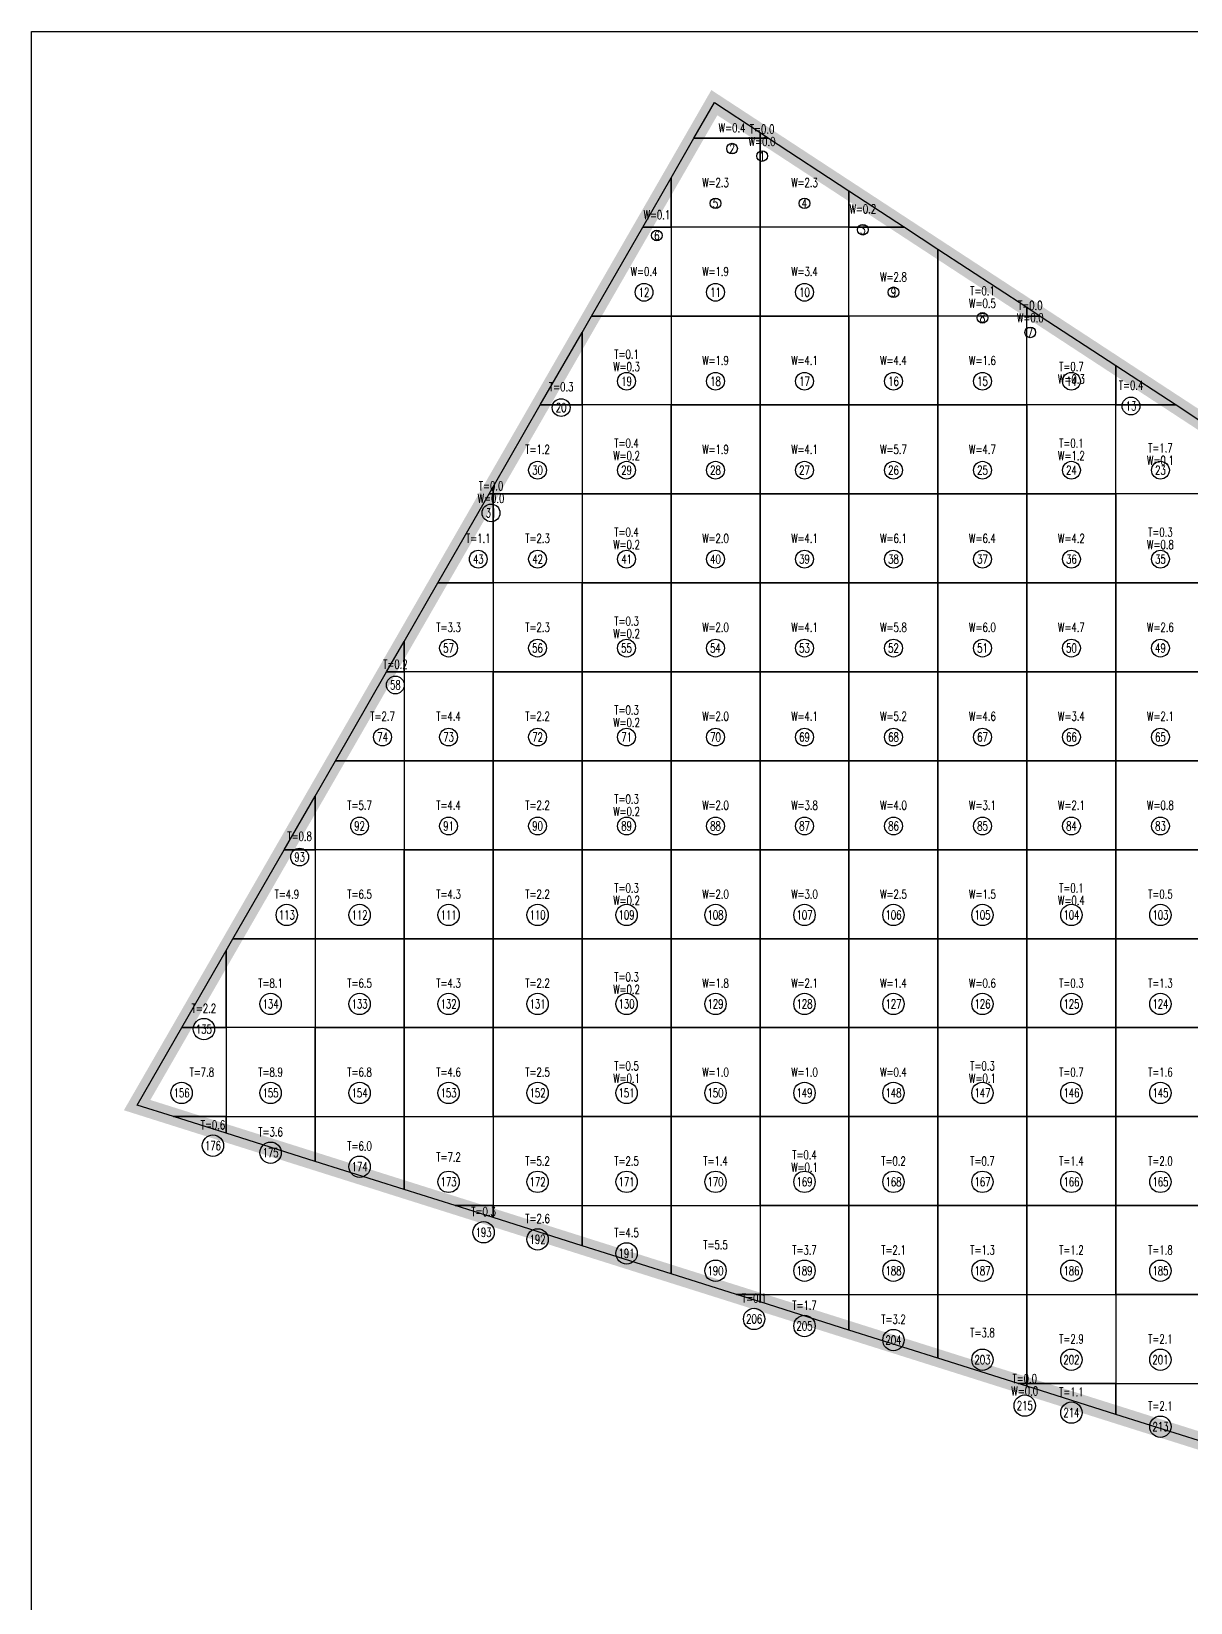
# Model space of a CAD drawing. Extents: x 4283 to 40403, y 1134 to 1764.
# Drawn here: x 6183.7 to 6256, y 1616.4 to 1714.5 of the extents above; entities that cross this region are included whole.
import ezdxf
from ezdxf.enums import TextEntityAlignment as Align

# ---------------------------------------------------------------- set-up
doc = ezdxf.new("R2010")
doc.units = 0
for name, color, linetype in [('tdz_5-1方格网', 2, 'Continuous'), ('tdz_5-1方格网计算', 7, 'Continuous'), ('tdz_土方计算图', 7, 'Continuous'), ('tdz_格田', 6, 'Continuous')]:
    doc.layers.add(name, color=color, linetype=linetype)
doc.styles.add('GLandNum', font='txt_____.ttf', dxfattribs={"width": 0.7, "height": 0.5})

msp = doc.modelspace()

# ---------------------------------------------------------------- linework, layer by layer
at = {"layer": 'tdz_5-1方格网', "linetype": 'Continuous'}
for points in [[(6229.151, 1708.186, 3787.778), (6229.151, 1707.839, 3787.778), (6225.026, 1707.839, 3787.778), (6226.301, 1710.053, 3787.778)], [(6225.026, 1707.839, 3787.778), (6229.151, 1707.839, 3787.778), (6229.151, 1702.284, 3787.778), (6223.595, 1702.284, 3787.778), (6223.595, 1705.353, 3787.778)], [(6229.681, 1707.839, 3787.778), (6229.151, 1707.839, 3787.778), (6229.151, 1708.186, 3787.778)], [(6234.706, 1704.549, 3787.638), (6234.706, 1702.284, 3787.667), (6229.151, 1702.284, 3787.778), (6229.151, 1707.839, 3787.778), (6229.681, 1707.839, 3787.778)], [(6223.595, 1705.353, 3787.778), (6223.595, 1702.284, 3787.778), (6221.828, 1702.284, 3787.778)], [(6238.166, 1702.284, 3787.534), (6234.706, 1702.284, 3787.667), (6234.706, 1704.549, 3787.638)], [(6221.828, 1702.284, 3787.778), (6223.595, 1702.284, 3787.778), (6223.595, 1696.728, 3787.778), (6218.63, 1696.728, 3787.778)], [(6223.595, 1702.284, 3787.778), (6223.595, 1696.728, 3787.778), (6229.151, 1696.728, 3787.778), (6229.151, 1702.284, 3787.778)], [(6229.151, 1702.284, 3787.778), (6229.151, 1696.728, 3787.778), (6234.706, 1696.728, 3787.778), (6234.706, 1702.284, 3787.667)], [(6240.262, 1700.911, 3787.472), (6240.262, 1696.728, 3787.548), (6234.706, 1696.728, 3787.778), (6234.706, 1702.284, 3787.667), (6238.166, 1702.284, 3787.534)], [(6245.818, 1697.274, 3787.307), (6245.818, 1696.728, 3787.299), (6240.262, 1696.728, 3787.548), (6240.262, 1700.911, 3787.472)], [(6218.63, 1696.728, 3787.778), (6223.595, 1696.728, 3787.778), (6223.595, 1691.173, 3787.778), (6218.04, 1691.173, 3787.778), (6218.04, 1695.702, 3787.778)], [(6223.595, 1696.728, 3787.778), (6223.595, 1691.173, 3787.778), (6229.151, 1691.173, 3787.778), (6229.151, 1696.728, 3787.778)], [(6229.151, 1696.728, 3787.778), (6229.151, 1691.173, 3787.778), (6234.706, 1691.173, 3787.778), (6234.706, 1696.728, 3787.778)], [(6234.706, 1696.728, 3787.778), (6234.706, 1691.173, 3787.778), (6240.262, 1691.173, 3787.692), (6240.262, 1696.728, 3787.548)], [(6240.262, 1696.728, 3787.548), (6240.262, 1691.173, 3787.692), (6245.818, 1691.173, 3787.429), (6245.818, 1696.728, 3787.299)], [(6246.651, 1696.728, 3787.281), (6245.818, 1696.728, 3787.299), (6245.818, 1697.274, 3787.307)], [(6251.373, 1693.636, 3787.14), (6251.373, 1691.173, 3787.179), (6245.818, 1691.173, 3787.429), (6245.818, 1696.728, 3787.299), (6246.651, 1696.728, 3787.281)], [(6218.04, 1695.702, 3787.778), (6218.04, 1691.173, 3787.778), (6215.433, 1691.173, 3787.778)], [(6255.135, 1691.173, 3787.028), (6251.373, 1691.173, 3787.179), (6251.373, 1693.636, 3787.14)], [(6215.433, 1691.173, 3787.778), (6218.04, 1691.173, 3787.778), (6218.04, 1685.617, 3787.778), (6212.484, 1685.617, 3787.778), (6212.484, 1686.051, 3787.778)], [(6218.04, 1691.173, 3787.778), (6218.04, 1685.617, 3787.778), (6223.595, 1685.617, 3787.778), (6223.595, 1691.173, 3787.778)], [(6223.595, 1691.173, 3787.778), (6223.595, 1685.617, 3787.778), (6229.151, 1685.617, 3787.778), (6229.151, 1691.173, 3787.778)], [(6229.151, 1691.173, 3787.778), (6229.151, 1685.617, 3787.778), (6234.706, 1685.617, 3787.778), (6234.706, 1691.173, 3787.778)], [(6234.706, 1691.173, 3787.778), (6234.706, 1685.617, 3787.778), (6240.262, 1685.617, 3787.774), (6240.262, 1691.173, 3787.692)], [(6240.262, 1691.173, 3787.692), (6240.262, 1685.617, 3787.774), (6245.818, 1685.617, 3787.578), (6245.818, 1691.173, 3787.429)], [(6245.818, 1691.173, 3787.429), (6245.818, 1685.617, 3787.578), (6251.373, 1685.617, 3787.309), (6251.373, 1691.173, 3787.179)], [(6256.929, 1689.998, 3786.974), (6256.929, 1685.617, 3787.058), (6251.373, 1685.617, 3787.309), (6251.373, 1691.173, 3787.179), (6255.135, 1691.173, 3787.028)], [(6212.484, 1686.051, 3787.778), (6212.484, 1685.617, 3787.778), (6212.235, 1685.617, 3787.778)], [(6212.235, 1685.617, 3787.778), (6212.484, 1685.617, 3787.778), (6212.484, 1680.061, 3787.778), (6209.037, 1680.061, 3787.778)], [(6212.484, 1680.061, 3787.778), (6212.484, 1685.617, 3787.778), (6218.04, 1685.617, 3787.778), (6218.04, 1680.061, 3787.778)], [(6218.04, 1685.617, 3787.778), (6218.04, 1680.061, 3787.778), (6223.595, 1680.061, 3787.778), (6223.595, 1685.617, 3787.778)], [(6223.595, 1685.617, 3787.778), (6223.595, 1680.061, 3787.778), (6229.151, 1680.061, 3787.778), (6229.151, 1685.617, 3787.778)], [(6229.151, 1685.617, 3787.778), (6229.151, 1680.061, 3787.778), (6234.706, 1680.061, 3787.778), (6234.706, 1685.617, 3787.778)], [(6234.706, 1685.617, 3787.778), (6234.706, 1680.061, 3787.778), (6240.262, 1680.061, 3787.769), (6240.262, 1685.617, 3787.774)], [(6240.262, 1685.617, 3787.774), (6240.262, 1680.061, 3787.769), (6245.818, 1680.061, 3787.644), (6245.818, 1685.617, 3787.578)], [(6245.818, 1685.617, 3787.578), (6245.818, 1680.061, 3787.644), (6251.373, 1680.061, 3787.463), (6251.373, 1685.617, 3787.309)], [(6251.373, 1685.617, 3787.309), (6251.373, 1680.061, 3787.463), (6256.929, 1680.061, 3787.192), (6256.929, 1685.617, 3787.058)], [(6209.037, 1680.061, 3787.778), (6212.484, 1680.061, 3787.778), (6212.484, 1674.506, 3787.778), (6206.929, 1674.506, 3787.778), (6206.929, 1676.399, 3787.778)], [(6212.484, 1680.061, 3787.778), (6212.484, 1674.506, 3787.778), (6218.04, 1674.506, 3787.778), (6218.04, 1680.061, 3787.778)], [(6218.04, 1680.061, 3787.778), (6218.04, 1674.506, 3787.778), (6223.595, 1674.506, 3787.778), (6223.595, 1680.061, 3787.778)], [(6223.595, 1680.061, 3787.778), (6223.595, 1674.506, 3787.778), (6229.151, 1674.506, 3787.778), (6229.151, 1680.061, 3787.778)], [(6229.151, 1680.061, 3787.778), (6229.151, 1674.506, 3787.778), (6234.706, 1674.506, 3787.778), (6234.706, 1680.061, 3787.778)], [(6234.706, 1680.061, 3787.778), (6234.706, 1674.506, 3787.778), (6240.262, 1674.506, 3787.716), (6240.262, 1680.061, 3787.769)], [(6240.262, 1680.061, 3787.769), (6240.262, 1674.506, 3787.716), (6245.818, 1674.506, 3787.567), (6245.818, 1680.061, 3787.644)], [(6245.818, 1680.061, 3787.644), (6245.818, 1674.506, 3787.567), (6251.373, 1674.506, 3787.41), (6251.373, 1680.061, 3787.463)], [(6251.373, 1680.061, 3787.463), (6251.373, 1674.506, 3787.41), (6256.929, 1674.506, 3787.262), (6256.929, 1680.061, 3787.192)], [(6206.929, 1676.399, 3787.778), (6206.929, 1674.506, 3787.778), (6205.839, 1674.506, 3787.778)], [(6205.839, 1674.506, 3787.778), (6206.929, 1674.506, 3787.778), (6206.929, 1668.95, 3787.778), (6202.641, 1668.95, 3787.778)], [(6206.929, 1674.506, 3787.778), (6206.929, 1668.95, 3787.778), (6212.484, 1668.95, 3787.778), (6212.484, 1674.506, 3787.778)], [(6212.484, 1674.506, 3787.778), (6212.484, 1668.95, 3787.778), (6218.04, 1668.95, 3787.778), (6218.04, 1674.506, 3787.778)], [(6218.04, 1674.506, 3787.778), (6218.04, 1668.95, 3787.778), (6223.595, 1668.95, 3787.778), (6223.595, 1674.506, 3787.778)], [(6223.595, 1674.506, 3787.778), (6223.595, 1668.95, 3787.778), (6229.151, 1668.95, 3787.778), (6229.151, 1674.506, 3787.778)], [(6229.151, 1674.506, 3787.778), (6229.151, 1668.95, 3787.778), (6234.706, 1668.95, 3787.778), (6234.706, 1674.506, 3787.778)], [(6234.706, 1674.506, 3787.778), (6234.706, 1668.95, 3787.778), (6240.262, 1668.95, 3787.647), (6240.262, 1674.506, 3787.716)], [(6240.262, 1674.506, 3787.716), (6240.262, 1668.95, 3787.647), (6245.818, 1668.95, 3787.507), (6245.818, 1674.506, 3787.567)], [(6245.818, 1674.506, 3787.567), (6245.818, 1668.95, 3787.507), (6251.373, 1668.95, 3787.367), (6251.373, 1674.506, 3787.41)], [(6251.373, 1674.506, 3787.41), (6251.373, 1668.95, 3787.367), (6256.929, 1668.95, 3787.209), (6256.929, 1674.506, 3787.262)], [(6202.641, 1668.95, 3787.778), (6206.929, 1668.95, 3787.778), (6206.929, 1663.395, 3787.778), (6201.373, 1663.395, 3787.778), (6201.373, 1666.748, 3787.778)], [(6206.929, 1668.95, 3787.778), (6206.929, 1663.395, 3787.778), (6212.484, 1663.395, 3787.778), (6212.484, 1668.95, 3787.778)], [(6212.484, 1668.95, 3787.778), (6212.484, 1663.395, 3787.778), (6218.04, 1663.395, 3787.778), (6218.04, 1668.95, 3787.778)], [(6218.04, 1668.95, 3787.778), (6218.04, 1663.395, 3787.778), (6223.595, 1663.395, 3787.778), (6223.595, 1668.95, 3787.778)], [(6223.595, 1668.95, 3787.778), (6223.595, 1663.395, 3787.778), (6229.151, 1663.395, 3787.778), (6229.151, 1668.95, 3787.778)], [(6229.151, 1668.95, 3787.778), (6229.151, 1663.395, 3787.778), (6234.706, 1663.395, 3787.716), (6234.706, 1668.95, 3787.778)], [(6234.706, 1668.95, 3787.778), (6234.706, 1663.395, 3787.716), (6240.262, 1663.395, 3787.577), (6240.262, 1668.95, 3787.647)], [(6240.262, 1668.95, 3787.647), (6240.262, 1663.395, 3787.577), (6245.818, 1663.395, 3787.437), (6245.818, 1668.95, 3787.507)], [(6245.818, 1668.95, 3787.507), (6245.818, 1663.395, 3787.437), (6251.373, 1663.395, 3787.298), (6251.373, 1668.95, 3787.367)], [(6251.373, 1668.95, 3787.367), (6251.373, 1663.395, 3787.298), (6256.929, 1663.395, 3787.158), (6256.929, 1668.95, 3787.209)], [(6201.373, 1666.748, 3787.778), (6201.373, 1663.395, 3787.778), (6199.443, 1663.395, 3787.778)], [(6199.443, 1663.395, 3787.778), (6201.373, 1663.395, 3787.778), (6201.373, 1657.839, 3787.778), (6196.245, 1657.839, 3787.778)], [(6201.373, 1663.395, 3787.778), (6201.373, 1657.839, 3787.778), (6206.929, 1657.839, 3787.778), (6206.929, 1663.395, 3787.778)], [(6206.929, 1663.395, 3787.778), (6206.929, 1657.839, 3787.778), (6212.484, 1657.839, 3787.778), (6212.484, 1663.395, 3787.778)], [(6212.484, 1663.395, 3787.778), (6212.484, 1657.839, 3787.778), (6218.04, 1657.839, 3787.778), (6218.04, 1663.395, 3787.778)], [(6218.04, 1663.395, 3787.778), (6218.04, 1657.839, 3787.778), (6223.595, 1657.839, 3787.778), (6223.595, 1663.395, 3787.778)], [(6223.595, 1663.395, 3787.778), (6223.595, 1657.839, 3787.778), (6229.151, 1657.839, 3787.778), (6229.151, 1663.395, 3787.778)], [(6229.151, 1663.395, 3787.778), (6229.151, 1657.839, 3787.778), (6234.706, 1657.839, 3787.644), (6234.706, 1663.395, 3787.716)], [(6234.706, 1663.395, 3787.716), (6234.706, 1657.839, 3787.644), (6240.262, 1657.839, 3787.506), (6240.262, 1663.395, 3787.577)], [(6240.262, 1663.395, 3787.577), (6240.262, 1657.839, 3787.506), (6245.818, 1657.839, 3787.367), (6245.818, 1663.395, 3787.437)], [(6245.818, 1663.395, 3787.437), (6245.818, 1657.839, 3787.367), (6251.373, 1657.839, 3787.227), (6251.373, 1663.395, 3787.298)], [(6251.373, 1663.395, 3787.298), (6251.373, 1657.839, 3787.227), (6256.929, 1657.839, 3787.088), (6256.929, 1663.395, 3787.158)], [(6196.245, 1657.839, 3787.778), (6201.373, 1657.839, 3787.778), (6201.373, 1652.284, 3787.778), (6195.818, 1652.284, 3787.778), (6195.818, 1657.097, 3787.778)], [(6201.373, 1657.839, 3787.778), (6201.373, 1652.284, 3787.778), (6206.929, 1652.284, 3787.778), (6206.929, 1657.839, 3787.778)], [(6206.929, 1657.839, 3787.778), (6206.929, 1652.284, 3787.778), (6212.484, 1652.284, 3787.778), (6212.484, 1657.839, 3787.778)], [(6212.484, 1657.839, 3787.778), (6212.484, 1652.284, 3787.778), (6218.04, 1652.284, 3787.778), (6218.04, 1657.839, 3787.778)], [(6218.04, 1657.839, 3787.778), (6218.04, 1652.284, 3787.778), (6223.595, 1652.284, 3787.778), (6223.595, 1657.839, 3787.778)], [(6223.595, 1657.839, 3787.778), (6223.595, 1652.284, 3787.778), (6229.151, 1652.284, 3787.724), (6229.151, 1657.839, 3787.778)], [(6229.151, 1657.839, 3787.778), (6229.151, 1652.284, 3787.724), (6234.706, 1652.284, 3787.603), (6234.706, 1657.839, 3787.644)], [(6234.706, 1657.839, 3787.644), (6234.706, 1652.284, 3787.603), (6240.262, 1652.284, 3787.483), (6240.262, 1657.839, 3787.506)], [(6240.262, 1657.839, 3787.506), (6240.262, 1652.284, 3787.483), (6245.818, 1652.284, 3787.362), (6245.818, 1657.839, 3787.367)], [(6245.818, 1657.839, 3787.367), (6245.818, 1652.284, 3787.362), (6251.373, 1652.284, 3787.231), (6251.373, 1657.839, 3787.227)], [(6251.373, 1657.839, 3787.227), (6251.373, 1652.284, 3787.231), (6256.929, 1652.284, 3787.09), (6256.929, 1657.839, 3787.088)], [(6195.818, 1657.097, 3787.778), (6195.818, 1652.284, 3787.778), (6193.047, 1652.284, 3787.778)], [(6193.047, 1652.284, 3787.778), (6195.818, 1652.284, 3787.778), (6195.818, 1646.728, 3787.75), (6192.532, 1646.728, 3787.75), (6190.262, 1647.445, 3787.778)], [(6195.818, 1652.284, 3787.778), (6195.818, 1646.728, 3787.75), (6201.373, 1646.728, 3787.75), (6201.373, 1652.284, 3787.778)], [(6201.373, 1652.284, 3787.778), (6201.373, 1646.728, 3787.75), (6206.929, 1646.728, 3787.75), (6206.929, 1652.284, 3787.778)], [(6206.929, 1652.284, 3787.778), (6206.929, 1646.728, 3787.75), (6212.484, 1646.728, 3787.751), (6212.484, 1652.284, 3787.778)], [(6212.484, 1652.284, 3787.778), (6212.484, 1646.728, 3787.751), (6218.04, 1646.728, 3787.751), (6218.04, 1652.284, 3787.778)], [(6218.04, 1652.284, 3787.778), (6218.04, 1646.728, 3787.751), (6223.595, 1646.728, 3787.751), (6223.595, 1652.284, 3787.778)], [(6223.595, 1652.284, 3787.778), (6223.595, 1646.728, 3787.751), (6229.151, 1646.728, 3787.672), (6229.151, 1652.284, 3787.724)], [(6229.151, 1652.284, 3787.724), (6229.151, 1646.728, 3787.672), (6234.706, 1646.728, 3787.549), (6234.706, 1652.284, 3787.603)], [(6234.706, 1652.284, 3787.603), (6234.706, 1646.728, 3787.549), (6240.262, 1646.728, 3787.426), (6240.262, 1652.284, 3787.483)], [(6240.262, 1652.284, 3787.483), (6240.262, 1646.728, 3787.426), (6245.818, 1646.728, 3787.303), (6245.818, 1652.284, 3787.362)], [(6245.818, 1652.284, 3787.362), (6245.818, 1646.728, 3787.303), (6251.373, 1646.728, 3787.183), (6251.373, 1652.284, 3787.231)], [(6251.373, 1652.284, 3787.231), (6251.373, 1646.728, 3787.183), (6256.929, 1646.728, 3787.062), (6256.929, 1652.284, 3787.09)], [(6192.532, 1646.728, 3787.75), (6195.818, 1646.728, 3787.75), (6195.818, 1645.69, 3787.709)], [(6195.818, 1645.69, 3787.709), (6195.818, 1646.728, 3787.75), (6201.373, 1646.728, 3787.75), (6201.373, 1643.934, 3787.641)], [(6201.373, 1643.934, 3787.641), (6201.373, 1646.728, 3787.75), (6206.929, 1646.728, 3787.75), (6206.929, 1642.178, 3787.572)], [(6206.929, 1642.178, 3787.572), (6206.929, 1646.728, 3787.75), (6212.484, 1646.728, 3787.751), (6212.484, 1641.173, 3787.533), (6210.11, 1641.173, 3787.533)], [(6212.484, 1646.728, 3787.751), (6212.484, 1641.173, 3787.533), (6218.04, 1641.173, 3787.533), (6218.04, 1646.728, 3787.751)], [(6218.04, 1646.728, 3787.751), (6218.04, 1641.173, 3787.533), (6223.595, 1641.173, 3787.533), (6223.595, 1646.728, 3787.751)], [(6223.595, 1646.728, 3787.751), (6223.595, 1641.173, 3787.533), (6229.151, 1641.173, 3787.534), (6229.151, 1646.728, 3787.672)], [(6229.151, 1646.728, 3787.672), (6229.151, 1641.173, 3787.534), (6234.706, 1641.173, 3787.534), (6234.706, 1646.728, 3787.549)], [(6234.706, 1646.728, 3787.549), (6234.706, 1641.173, 3787.534), (6240.262, 1641.173, 3787.437), (6240.262, 1646.728, 3787.426)], [(6240.262, 1646.728, 3787.426), (6240.262, 1641.173, 3787.437), (6245.818, 1641.173, 3787.312), (6245.818, 1646.728, 3787.303)], [(6245.818, 1646.728, 3787.303), (6245.818, 1641.173, 3787.312), (6251.373, 1641.173, 3787.189), (6251.373, 1646.728, 3787.183)], [(6251.373, 1646.728, 3787.183), (6251.373, 1641.173, 3787.189), (6256.929, 1641.173, 3787.066), (6256.929, 1646.728, 3787.062)], [(6210.11, 1641.173, 3787.533), (6212.484, 1641.173, 3787.533), (6212.484, 1640.422, 3787.504)], [(6212.484, 1640.422, 3787.504), (6212.484, 1641.173, 3787.533), (6218.04, 1641.173, 3787.533), (6218.04, 1638.666, 3787.436)], [(6218.04, 1638.666, 3787.436), (6218.04, 1641.173, 3787.533), (6223.595, 1641.173, 3787.533), (6223.595, 1636.911, 3787.367)], [(6223.595, 1636.911, 3787.367), (6223.595, 1641.173, 3787.533), (6229.151, 1641.173, 3787.534), (6229.151, 1635.617, 3787.317), (6227.689, 1635.617, 3787.317)], [(6229.151, 1641.173, 3787.534), (6229.151, 1635.617, 3787.317), (6234.706, 1635.617, 3787.317), (6234.706, 1641.173, 3787.534)], [(6234.706, 1641.173, 3787.534), (6234.706, 1635.617, 3787.317), (6240.262, 1635.617, 3787.317), (6240.262, 1641.173, 3787.437)], [(6240.262, 1641.173, 3787.437), (6240.262, 1635.617, 3787.317), (6245.818, 1635.617, 3787.318), (6245.818, 1641.173, 3787.312)], [(6245.818, 1641.173, 3787.312), (6245.818, 1635.617, 3787.318), (6251.373, 1635.617, 3787.2), (6251.373, 1641.173, 3787.189)], [(6251.373, 1641.173, 3787.189), (6251.373, 1635.617, 3787.2), (6256.929, 1635.617, 3787.077), (6256.929, 1641.173, 3787.066)], [(6227.689, 1635.617, 3787.317), (6229.151, 1635.617, 3787.317), (6229.151, 1635.155, 3787.299)], [(6229.151, 1635.155, 3787.299), (6229.151, 1635.617, 3787.317), (6234.706, 1635.617, 3787.317), (6234.706, 1633.399, 3787.23)], [(6234.706, 1633.399, 3787.23), (6234.706, 1635.617, 3787.317), (6240.262, 1635.617, 3787.317), (6240.262, 1631.643, 3787.161)], [(6240.262, 1631.643, 3787.161), (6240.262, 1635.617, 3787.317), (6245.818, 1635.617, 3787.318), (6245.818, 1630.061, 3787.1), (6245.267, 1630.061, 3787.1)], [(6245.818, 1630.061, 3787.1), (6245.818, 1635.617, 3787.318), (6251.373, 1635.617, 3787.2), (6251.373, 1630.061, 3787.1)], [(6251.373, 1635.617, 3787.2), (6251.373, 1630.061, 3787.1), (6256.929, 1630.061, 3787.1), (6256.929, 1635.617, 3787.077)], [(6245.267, 1630.061, 3787.1), (6245.818, 1630.061, 3787.1), (6245.818, 1629.888, 3787.093)], [(6245.818, 1629.888, 3787.093), (6245.818, 1630.061, 3787.1), (6251.373, 1630.061, 3787.1), (6251.373, 1628.132, 3787.024)], [(6251.373, 1628.132, 3787.024), (6251.373, 1630.061, 3787.1), (6256.929, 1630.061, 3787.1), (6256.929, 1626.376, 3786.957)]]:
    msp.add_polyline3d(points, close=True, dxfattribs=at)
at = {"layer": 'tdz_5-1方格网计算', "color": 7, "linetype": 'Continuous'}
for centre, radius in [((6227.407, 1707.183), 0.333), ((6229.283, 1706.717), 0.333), ((6226.373, 1703.765), 0.333), ((6231.929, 1703.765), 0.333), ((6222.712, 1701.755), 0.333), ((6235.571, 1702.12), 0.333), ((6221.912, 1698.21), 0.556), ((6226.373, 1698.21), 0.556), ((6231.929, 1698.21), 0.556), ((6237.484, 1698.21), 0.333), ((6243.04, 1696.614), 0.333), ((6246.026, 1695.705), 0.333), ((6220.818, 1692.654), 0.556), ((6226.373, 1692.654), 0.556), ((6231.929, 1692.654), 0.556), ((6237.484, 1692.654), 0.556), ((6243.04, 1692.654), 0.556), ((6248.595, 1692.654), 0.556), ((6216.736, 1691.009), 0.556), ((6252.314, 1691.108), 0.556), ((6215.262, 1687.098), 0.556), ((6220.818, 1687.098), 0.556), ((6226.373, 1687.098), 0.556), ((6231.929, 1687.098), 0.556), ((6237.484, 1687.098), 0.556), ((6243.04, 1687.098), 0.556), ((6248.595, 1687.098), 0.556), ((6254.151, 1687.098), 0.556), ((6212.359, 1684.429), 0.556), ((6211.56, 1681.543), 0.556), ((6215.262, 1681.543), 0.556), ((6220.818, 1681.543), 0.556), ((6226.373, 1681.543), 0.556), ((6231.929, 1681.543), 0.556), ((6237.484, 1681.543), 0.556), ((6243.04, 1681.543), 0.556), ((6248.595, 1681.543), 0.556), ((6254.151, 1681.543), 0.556), ((6209.706, 1675.987), 0.556), ((6215.262, 1675.987), 0.556), ((6220.818, 1675.987), 0.556), ((6226.373, 1675.987), 0.556), ((6231.929, 1675.987), 0.556), ((6237.484, 1675.987), 0.556), ((6243.04, 1675.987), 0.556), ((6248.595, 1675.987), 0.556), ((6254.151, 1675.987), 0.556), ((6206.384, 1673.683), 0.556), ((6205.584, 1670.432), 0.556), ((6209.706, 1670.432), 0.556), ((6215.262, 1670.432), 0.556), ((6220.818, 1670.432), 0.556), ((6226.373, 1670.432), 0.556), ((6231.929, 1670.432), 0.556), ((6237.484, 1670.432), 0.556), ((6243.04, 1670.432), 0.556), ((6248.595, 1670.432), 0.556), ((6254.151, 1670.432), 0.556), ((6204.151, 1664.876), 0.556), ((6209.706, 1664.876), 0.556), ((6215.262, 1664.876), 0.556), ((6220.818, 1664.876), 0.556), ((6226.373, 1664.876), 0.556), ((6231.929, 1664.876), 0.556), ((6237.484, 1664.876), 0.556), ((6243.04, 1664.876), 0.556), ((6248.595, 1664.876), 0.556), ((6254.151, 1664.876), 0.556), ((6200.408, 1662.937), 0.556), ((6199.608, 1659.321), 0.667), ((6204.151, 1659.321), 0.667), ((6209.706, 1659.321), 0.667), ((6215.262, 1659.321), 0.667), ((6220.818, 1659.321), 0.667), ((6226.373, 1659.321), 0.667), ((6231.929, 1659.321), 0.667), ((6237.484, 1659.321), 0.667), ((6243.04, 1659.321), 0.667), ((6248.595, 1659.321), 0.667), ((6254.151, 1659.321), 0.667), ((6198.595, 1653.765), 0.667), ((6204.151, 1653.765), 0.667), ((6209.706, 1653.765), 0.667), ((6215.262, 1653.765), 0.667), ((6220.818, 1653.765), 0.667), ((6226.373, 1653.765), 0.667), ((6231.929, 1653.765), 0.667), ((6237.484, 1653.765), 0.667), ((6243.04, 1653.765), 0.667), ((6248.595, 1653.765), 0.667), ((6254.151, 1653.765), 0.667), ((6194.432, 1652.191), 0.667), ((6193.04, 1648.21), 0.667), ((6198.595, 1648.21), 0.667), ((6204.151, 1648.21), 0.667), ((6209.706, 1648.21), 0.667), ((6215.262, 1648.21), 0.667), ((6220.818, 1648.21), 0.667), ((6226.373, 1648.21), 0.667), ((6231.929, 1648.21), 0.667), ((6237.484, 1648.21), 0.667), ((6243.04, 1648.21), 0.667), ((6248.595, 1648.21), 0.667), ((6254.151, 1648.21), 0.667), ((6194.996, 1644.913), 0.667), ((6198.595, 1644.474), 0.667), ((6204.151, 1643.596), 0.667), ((6209.706, 1642.654), 0.667), ((6215.262, 1642.654), 0.667), ((6220.818, 1642.654), 0.667), ((6226.373, 1642.654), 0.667), ((6231.929, 1642.654), 0.667), ((6237.484, 1642.654), 0.667), ((6243.04, 1642.654), 0.667), ((6248.595, 1642.654), 0.667), ((6254.151, 1642.654), 0.667), ((6211.891, 1639.501), 0.667), ((6215.262, 1639.062), 0.667), ((6220.818, 1638.184), 0.667), ((6226.373, 1637.098), 0.667), ((6231.929, 1637.098), 0.667), ((6237.484, 1637.098), 0.667), ((6243.04, 1637.098), 0.667), ((6248.595, 1637.098), 0.667), ((6254.151, 1637.098), 0.667), ((6228.785, 1634.09), 0.667), ((6231.929, 1633.651), 0.667), ((6237.484, 1632.773), 0.667), ((6243.04, 1631.543), 0.667), ((6248.595, 1631.543), 0.667), ((6254.151, 1631.543), 0.667), ((6245.68, 1628.678), 0.667), ((6248.595, 1628.239), 0.667), ((6254.151, 1627.361), 0.667)]:
    msp.add_circle(centre, radius, dxfattribs=at)
at = {"layer": 'tdz_土方计算图', "linetype": 'Continuous'}
msp.add_lwpolyline([(6183.664, 1714.502), (6313.664, 1714.502), (6313.664, 1554.502), (6183.664, 1554.502)], close=True, dxfattribs=at)
at = {"layer": 'tdz_格田', "linetype": 'Continuous', "lineweight": 60, "const_width": 1.111}
msp.add_lwpolyline([(6190.262, 1647.445), (6226.301, 1710.053), (6307.066, 1657.17), (6280.424, 1618.95), (6190.262, 1647.445)], close=True, dxfattribs=at)

# ---------------------------------------------------------------- texts
at = {"layer": 'tdz_5-1方格网计算', "color": 173, "linetype": 'Continuous', "style": 'GLandNum', "width": 0.7}
for s, p in [('W=0.4', (6227.407, 1708.479)), ('W=0.0', (6229.283, 1707.624)), ('W=2.3', (6226.373, 1705.061)), ('W=2.3', (6231.929, 1705.061)), ('W=0.2', (6235.571, 1703.416)), ('W=0.1', (6222.712, 1703.051)), ('W=0.4', (6221.912, 1699.506)), ('W=1.9', (6226.373, 1699.506)), ('W=3.4', (6231.929, 1699.506)), ('W=2.8', (6237.484, 1699.163)), ('W=0.5', (6243.04, 1697.521)), ('W=0.0', (6246.026, 1696.612)), ('W=0.3', (6220.818, 1693.561)), ('W=1.9', (6226.373, 1693.95)), ('W=4.1', (6231.929, 1693.95)), ('W=4.4', (6237.484, 1693.95)), ('W=1.6', (6243.04, 1693.95)), ('W=0.3', (6248.595, 1692.788)), ('W=0.2', (6220.818, 1688.006)), ('W=1.9', (6226.373, 1688.395)), ('W=4.1', (6231.929, 1688.395)), ('W=5.7', (6237.484, 1688.395)), ('W=4.7', (6243.04, 1688.395)), ('W=1.2', (6248.595, 1688.006)), ('W=0.1', (6254.151, 1687.712)), ('W=0.0', (6212.359, 1685.336)), ('W=2.0', (6226.373, 1682.839)), ('W=4.1', (6231.929, 1682.839)), ('W=6.1', (6237.484, 1682.839)), ('W=6.4', (6243.04, 1682.839)), ('W=4.2', (6248.595, 1682.839)), ('W=0.2', (6220.818, 1682.45)), ('W=0.8', (6254.151, 1682.45)), ('W=0.2', (6220.818, 1676.895)), ('W=2.0', (6226.373, 1677.284)), ('W=4.1', (6231.929, 1677.284)), ('W=5.8', (6237.484, 1677.284)), ('W=6.0', (6243.04, 1677.284)), ('W=4.7', (6248.595, 1677.284)), ('W=2.6', (6254.151, 1677.284)), ('W=0.2', (6220.818, 1671.339)), ('W=2.0', (6226.373, 1671.728)), ('W=4.1', (6231.929, 1671.728)), ('W=5.2', (6237.484, 1671.728)), ('W=4.6', (6243.04, 1671.728)), ('W=3.4', (6248.595, 1671.728)), ('W=2.1', (6254.151, 1671.728)), ('W=2.0', (6226.373, 1666.173)), ('W=3.8', (6231.929, 1666.173)), ('W=4.0', (6237.484, 1666.173)), ('W=3.1', (6243.04, 1666.173)), ('W=2.1', (6248.595, 1666.173)), ('W=0.8', (6254.151, 1666.173)), ('W=0.2', (6220.818, 1665.784)), ('W=0.2', (6220.818, 1660.228)), ('W=2.0', (6226.373, 1660.617)), ('W=3.0', (6231.929, 1660.617)), ('W=2.5', (6237.484, 1660.617)), ('W=1.5', (6243.04, 1660.617)), ('W=0.4', (6248.595, 1660.228)), ('W=0.2', (6220.818, 1654.673)), ('W=1.8', (6226.373, 1655.061)), ('W=2.1', (6231.929, 1655.061)), ('W=1.4', (6237.484, 1655.061)), ('W=0.6', (6243.04, 1655.061)), ('W=1.0', (6226.373, 1649.506)), ('W=1.0', (6231.929, 1649.506)), ('W=0.4', (6237.484, 1649.506)), ('W=0.1', (6220.818, 1649.117)), ('W=0.1', (6243.04, 1649.117)), ('W=0.1', (6231.929, 1643.561)), ('W=0.0', (6245.68, 1629.586))]:
    msp.add_text(s, height=0.5556, dxfattribs=at).set_placement(p, align=Align.MIDDLE_CENTER)
at = {"layer": 'tdz_5-1方格网计算', "color": 2, "linetype": 'Continuous', "style": 'GLandNum', "width": 0.7}
for s, p in [('T=0.0', (6229.283, 1708.402)), ('T=0.1', (6243.04, 1698.299)), ('T=0.0', (6246.026, 1697.39)), ('T=0.1', (6220.818, 1694.339)), ('T=0.7', (6248.595, 1693.566)), ('T=0.4', (6252.314, 1692.404)), ('T=0.3', (6216.736, 1692.305)), ('T=0.4', (6220.818, 1688.784)), ('T=0.1', (6248.595, 1688.784)), ('T=1.7', (6254.151, 1688.49)), ('T=1.2', (6215.262, 1688.395)), ('T=0.0', (6212.359, 1686.114)), ('T=1.1', (6211.56, 1682.839)), ('T=2.3', (6215.262, 1682.839)), ('T=0.4', (6220.818, 1683.228)), ('T=0.3', (6254.151, 1683.228)), ('T=0.3', (6220.818, 1677.673)), ('T=3.3', (6209.706, 1677.284)), ('T=2.3', (6215.262, 1677.284)), ('T=0.2', (6206.384, 1674.979)), ('T=0.3', (6220.818, 1672.117)), ('T=2.7', (6205.584, 1671.728)), ('T=4.4', (6209.706, 1671.728)), ('T=2.2', (6215.262, 1671.728)), ('T=5.7', (6204.151, 1666.173)), ('T=4.4', (6209.706, 1666.173)), ('T=2.2', (6215.262, 1666.173)), ('T=0.3', (6220.818, 1666.561)), ('T=0.8', (6200.408, 1664.233)), ('T=0.3', (6220.818, 1661.006)), ('T=0.1', (6248.595, 1661.006)), ('T=4.9', (6199.608, 1660.617)), ('T=6.5', (6204.151, 1660.617)), ('T=4.3', (6209.706, 1660.617)), ('T=2.2', (6215.262, 1660.617)), ('T=0.5', (6254.151, 1660.617)), ('T=0.3', (6220.818, 1655.45)), ('T=8.1', (6198.595, 1655.061)), ('T=6.5', (6204.151, 1655.061)), ('T=4.3', (6209.706, 1655.061)), ('T=2.2', (6215.262, 1655.061)), ('T=0.3', (6248.595, 1655.061)), ('T=1.3', (6254.151, 1655.061)), ('T=2.2', (6194.432, 1653.487)), ('T=7.8', (6194.303, 1649.506)), ('T=8.9', (6198.595, 1649.506)), ('T=6.8', (6204.151, 1649.506)), ('T=4.6', (6209.706, 1649.506)), ('T=2.5', (6215.262, 1649.506)), ('T=0.5', (6220.818, 1649.895)), ('T=0.3', (6243.04, 1649.895)), ('T=0.7', (6248.595, 1649.506)), ('T=1.6', (6254.151, 1649.506)), ('T=0.6', (6194.996, 1646.209)), ('T=3.6', (6198.595, 1645.77)), ('T=6.0', (6204.151, 1644.892)), ('T=0.4', (6231.929, 1644.339)), ('T=7.2', (6209.706, 1644.202)), ('T=5.2', (6215.262, 1643.95)), ('T=2.5', (6220.818, 1643.95)), ('T=1.4', (6226.373, 1643.95)), ('T=0.2', (6237.484, 1643.95)), ('T=0.7', (6243.04, 1643.95)), ('T=1.4', (6248.595, 1643.95)), ('T=2.0', (6254.151, 1643.95)), ('T=0.3', (6211.891, 1640.797)), ('T=2.6', (6215.262, 1640.358)), ('T=4.5', (6220.818, 1639.481)), ('T=5.5', (6226.373, 1638.718)), ('T=3.7', (6231.929, 1638.395)), ('T=2.1', (6237.484, 1638.395)), ('T=1.3', (6243.04, 1638.395)), ('T=1.2', (6248.595, 1638.395)), ('T=1.8', (6254.151, 1638.395)), ('T=0.1', (6228.785, 1635.386)), ('T=1.7', (6231.929, 1634.947)), ('T=3.2', (6237.484, 1634.069)), ('T=3.8', (6243.04, 1633.235)), ('T=2.9', (6248.595, 1632.839)), ('T=2.1', (6254.151, 1632.839)), ('T=0.0', (6245.68, 1630.363)), ('T=1.1', (6248.595, 1629.536)), ('T=2.1', (6254.151, 1628.658))]:
    msp.add_text(s, height=0.5556, dxfattribs=at).set_placement(p, align=Align.MIDDLE_CENTER)
at = {"layer": 'tdz_5-1方格网计算', "color": 7, "linetype": 'Continuous', "style": 'GLandNum', "width": 0.7}
for s, height, p in [('2', 0.556, (6227.407, 1707.183)), ('1', 0.556, (6229.283, 1706.717)), ('5', 0.556, (6226.373, 1703.765)), ('4', 0.556, (6231.929, 1703.765)), ('6', 0.556, (6222.712, 1701.755)), ('3', 0.556, (6235.571, 1702.12)), ('12', 0.5556, (6221.912, 1698.21)), ('11', 0.5556, (6226.373, 1698.21)), ('10', 0.5556, (6231.929, 1698.21)), ('9', 0.556, (6237.484, 1698.21)), ('8', 0.556, (6243.04, 1696.614)), ('7', 0.556, (6246.026, 1695.705)), ('19', 0.5556, (6220.818, 1692.654)), ('18', 0.5556, (6226.373, 1692.654)), ('17', 0.5556, (6231.929, 1692.654)), ('16', 0.5556, (6237.484, 1692.654)), ('15', 0.5556, (6243.04, 1692.654)), ('14', 0.5556, (6248.595, 1692.654)), ('20', 0.5556, (6216.736, 1691.009)), ('13', 0.5556, (6252.314, 1691.108)), ('30', 0.5556, (6215.262, 1687.098)), ('29', 0.5556, (6220.818, 1687.098)), ('28', 0.5556, (6226.373, 1687.098)), ('27', 0.5556, (6231.929, 1687.098)), ('26', 0.5556, (6237.484, 1687.098)), ('25', 0.5556, (6243.04, 1687.098)), ('24', 0.5556, (6248.595, 1687.098)), ('23', 0.5556, (6254.151, 1687.098)), ('31', 0.5556, (6212.359, 1684.429)), ('43', 0.5556, (6211.56, 1681.543)), ('42', 0.5556, (6215.262, 1681.543)), ('41', 0.5556, (6220.818, 1681.543)), ('40', 0.5556, (6226.373, 1681.543)), ('39', 0.5556, (6231.929, 1681.543)), ('38', 0.5556, (6237.484, 1681.543)), ('37', 0.5556, (6243.04, 1681.543)), ('36', 0.5556, (6248.595, 1681.543)), ('35', 0.5556, (6254.151, 1681.543)), ('57', 0.5556, (6209.706, 1675.987)), ('56', 0.5556, (6215.262, 1675.987)), ('55', 0.5556, (6220.818, 1675.987)), ('54', 0.5556, (6226.373, 1675.987)), ('53', 0.5556, (6231.929, 1675.987)), ('52', 0.5556, (6237.484, 1675.987)), ('51', 0.5556, (6243.04, 1675.987)), ('50', 0.5556, (6248.595, 1675.987)), ('49', 0.5556, (6254.151, 1675.987)), ('58', 0.5556, (6206.384, 1673.683)), ('74', 0.5556, (6205.584, 1670.432)), ('73', 0.5556, (6209.706, 1670.432)), ('72', 0.5556, (6215.262, 1670.432)), ('71', 0.5556, (6220.818, 1670.432)), ('70', 0.5556, (6226.373, 1670.432)), ('69', 0.5556, (6231.929, 1670.432)), ('68', 0.5556, (6237.484, 1670.432)), ('67', 0.5556, (6243.04, 1670.432)), ('66', 0.5556, (6248.595, 1670.432)), ('65', 0.5556, (6254.151, 1670.432)), ('92', 0.5556, (6204.151, 1664.876)), ('91', 0.5556, (6209.706, 1664.876)), ('90', 0.5556, (6215.262, 1664.876)), ('89', 0.5556, (6220.818, 1664.876)), ('88', 0.5556, (6226.373, 1664.876)), ('87', 0.5556, (6231.929, 1664.876)), ('86', 0.5556, (6237.484, 1664.876)), ('85', 0.5556, (6243.04, 1664.876)), ('84', 0.5556, (6248.595, 1664.876)), ('83', 0.5556, (6254.151, 1664.876)), ('93', 0.5556, (6200.408, 1662.937)), ('113', 0.5556, (6199.608, 1659.321)), ('112', 0.5556, (6204.151, 1659.321)), ('111', 0.5556, (6209.706, 1659.321)), ('110', 0.5556, (6215.262, 1659.321)), ('109', 0.5556, (6220.818, 1659.321)), ('108', 0.5556, (6226.373, 1659.321)), ('107', 0.5556, (6231.929, 1659.321)), ('106', 0.5556, (6237.484, 1659.321)), ('105', 0.5556, (6243.04, 1659.321)), ('104', 0.5556, (6248.595, 1659.321)), ('103', 0.5556, (6254.151, 1659.321)), ('134', 0.5556, (6198.595, 1653.765)), ('133', 0.5556, (6204.151, 1653.765)), ('132', 0.5556, (6209.706, 1653.765)), ('131', 0.5556, (6215.262, 1653.765)), ('130', 0.5556, (6220.818, 1653.765)), ('129', 0.5556, (6226.373, 1653.765)), ('128', 0.5556, (6231.929, 1653.765)), ('127', 0.5556, (6237.484, 1653.765)), ('126', 0.5556, (6243.04, 1653.765)), ('125', 0.5556, (6248.595, 1653.765)), ('124', 0.5556, (6254.151, 1653.765)), ('135', 0.5556, (6194.432, 1652.191)), ('156', 0.5556, (6193.04, 1648.21)), ('155', 0.5556, (6198.595, 1648.21)), ('154', 0.5556, (6204.151, 1648.21)), ('153', 0.5556, (6209.706, 1648.21)), ('152', 0.5556, (6215.262, 1648.21)), ('151', 0.5556, (6220.818, 1648.21)), ('150', 0.5556, (6226.373, 1648.21)), ('149', 0.5556, (6231.929, 1648.21)), ('148', 0.5556, (6237.484, 1648.21)), ('147', 0.5556, (6243.04, 1648.21)), ('146', 0.5556, (6248.595, 1648.21)), ('145', 0.5556, (6254.151, 1648.21)), ('176', 0.5556, (6194.996, 1644.913)), ('175', 0.5556, (6198.595, 1644.474)), ('174', 0.5556, (6204.151, 1643.596)), ('173', 0.5556, (6209.706, 1642.654)), ('172', 0.5556, (6215.262, 1642.654)), ('171', 0.5556, (6220.818, 1642.654)), ('170', 0.5556, (6226.373, 1642.654)), ('169', 0.5556, (6231.929, 1642.654)), ('168', 0.5556, (6237.484, 1642.654)), ('167', 0.5556, (6243.04, 1642.654)), ('166', 0.5556, (6248.595, 1642.654)), ('165', 0.5556, (6254.151, 1642.654)), ('193', 0.5556, (6211.891, 1639.501)), ('192', 0.5556, (6215.262, 1639.062)), ('191', 0.5556, (6220.818, 1638.184)), ('190', 0.5556, (6226.373, 1637.098)), ('189', 0.5556, (6231.929, 1637.098)), ('188', 0.5556, (6237.484, 1637.098)), ('187', 0.5556, (6243.04, 1637.098)), ('186', 0.5556, (6248.595, 1637.098)), ('185', 0.5556, (6254.151, 1637.098)), ('206', 0.5556, (6228.785, 1634.09)), ('205', 0.5556, (6231.929, 1633.651)), ('204', 0.5556, (6237.484, 1632.773)), ('203', 0.5556, (6243.04, 1631.543)), ('202', 0.5556, (6248.595, 1631.543)), ('201', 0.5556, (6254.151, 1631.543)), ('215', 0.5556, (6245.68, 1628.678)), ('214', 0.5556, (6248.595, 1628.239)), ('213', 0.5556, (6254.151, 1627.361))]:
    msp.add_text(s, height=height, dxfattribs=at).set_placement(p, align=Align.MIDDLE_CENTER)

doc.saveas('drawing.dxf')
